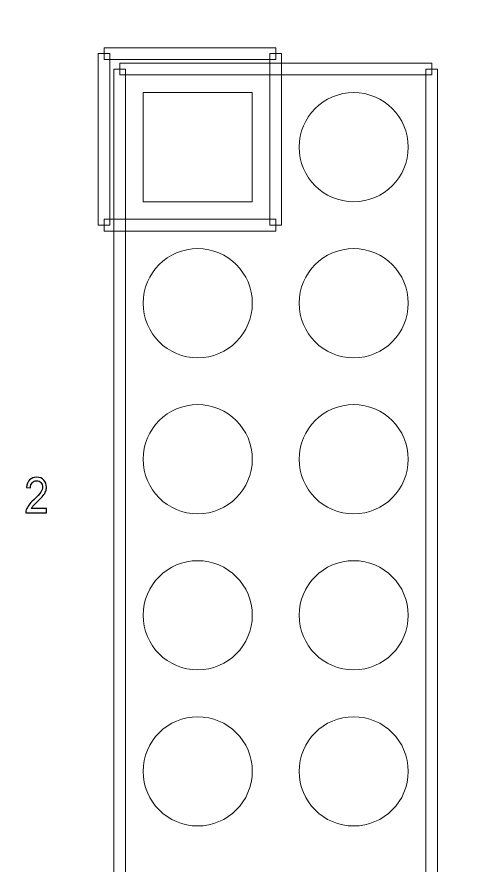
# Model space of a CAD drawing. Header units: millimetres. Extents: x -62 to 58, y -47 to 48.
# Drawn here: x -30.88 to -24.94, y 14.94 to 25.81 of the extents above; entities that cross this region are included whole.
import ezdxf

# ---------------------------------------------------------------- set-up
doc = ezdxf.new("R2010")
doc.units = ezdxf.units.MM
doc.header["$MEASUREMENT"] = 0
for name, color, linetype in [('BG_OUTLINE', 7, 'Continuous'), ('PG_SILKSCREEN_TOP', 7, 'Continuous'), ('PIN_SOLDERMASK_TOP', 7, 'Continuous'), ('RD_SILKSCREEN_TOP', 7, 'Continuous')]:
    doc.layers.add(name, color=color, linetype=linetype)

msp = doc.modelspace()

# ---------------------------------------------------------------- linework, layer by layer
at = {"layer": 'BG_OUTLINE', "lineweight": 9}
msp.add_open_spline([(-39.9999, -35.8165), (-39.9999, -35.8165), (-39.9999, 34.1833), (-39.9999, 34.1833), (-39.9999, 34.1833), (-39.9999, 34.1833), (39.9999, 34.1833), (39.9999, 34.1833), (39.9999, 34.1833), (39.9999, 34.1833), (39.9999, -35.8165), (39.9999, -35.8165), (39.9999, -35.8165), (39.9999, -35.8165), (-39.9999, -35.8165), (-39.9999, -35.8165)], degree=3, knots=[0, 0, 0, 0, 0.25, 0.25, 0.25, 0.25, 0.5, 0.5, 0.5, 0.5, 0.75, 0.75, 0.75, 0.75, 1, 1, 1, 1], dxfattribs=at)
at = {"layer": 'PG_SILKSCREEN_TOP', "lineweight": 9}
for points in [[(-29.6839, 23.143), (-29.6839, 23.143), (-29.834, 23.143), (-29.834, 23.143), (-29.834, 23.143), (-29.834, 23.143), (-29.834, 25.343), (-29.834, 25.343), (-29.834, 25.343), (-29.834, 25.343), (-29.6839, 25.343), (-29.6839, 25.343), (-29.6839, 25.343), (-29.6839, 25.343), (-29.6839, 23.143), (-29.6839, 23.143)], [(-29.7589, 25.2679), (-29.7589, 25.2679), (-29.7589, 25.418), (-29.7589, 25.418), (-29.7589, 25.418), (-29.7589, 25.418), (-27.559, 25.418), (-27.559, 25.418), (-27.559, 25.418), (-27.559, 25.418), (-27.559, 25.2679), (-27.559, 25.2679), (-27.559, 25.2679), (-27.559, 25.2679), (-29.7589, 25.2679), (-29.7589, 25.2679)], [(-27.634, 25.343), (-27.634, 25.343), (-27.4839, 25.343), (-27.4839, 25.343), (-27.4839, 25.343), (-27.4839, 25.343), (-27.4839, 23.143), (-27.4839, 23.143), (-27.4839, 23.143), (-27.4839, 23.143), (-27.634, 23.143), (-27.634, 23.143), (-27.634, 23.143), (-27.634, 23.143), (-27.634, 25.343), (-27.634, 25.343)], [(-25.559, 25.218), (-25.559, 25.218), (-25.559, 25.0679), (-25.559, 25.0679), (-25.559, 25.0679), (-25.559, 25.0679), (-29.5589, 25.0679), (-29.5589, 25.0679), (-29.5589, 25.0679), (-29.5589, 25.0679), (-29.5589, 25.218), (-29.5589, 25.218), (-29.5589, 25.218), (-29.5589, 25.218), (-25.559, 25.218), (-25.559, 25.218)], [(-29.634, 25.143), (-29.634, 25.143), (-29.4839, 25.143), (-29.4839, 25.143), (-29.4839, 25.143), (-29.4839, 25.143), (-29.4839, -18.857), (-29.4839, -18.857), (-29.4839, -18.857), (-29.4839, -18.857), (-29.634, -18.857), (-29.634, -18.857), (-29.634, -18.857), (-29.634, -18.857), (-29.634, 25.143), (-29.634, 25.143)], [(-25.4839, -18.857), (-25.4839, -18.857), (-25.634, -18.857), (-25.634, -18.857), (-25.634, -18.857), (-25.634, -18.857), (-25.634, 25.143), (-25.634, 25.143), (-25.634, 25.143), (-25.634, 25.143), (-25.4839, 25.143), (-25.4839, 25.143), (-25.4839, 25.143), (-25.4839, 25.143), (-25.4839, -18.857), (-25.4839, -18.857)], [(-27.559, 23.218), (-27.559, 23.218), (-27.559, 23.068), (-27.559, 23.068), (-27.559, 23.068), (-27.559, 23.068), (-29.7589, 23.068), (-29.7589, 23.068), (-29.7589, 23.068), (-29.7589, 23.068), (-29.7589, 23.218), (-29.7589, 23.218), (-29.7589, 23.218), (-29.7589, 23.218), (-27.559, 23.218), (-27.559, 23.218)]]:
    msp.add_open_spline(points, degree=3, knots=[0, 0, 0, 0, 0.25, 0.25, 0.25, 0.25, 0.5, 0.5, 0.5, 0.5, 0.75, 0.75, 0.75, 0.75, 1, 1, 1, 1], dxfattribs=at)
at = {"layer": 'PIN_SOLDERMASK_TOP', "lineweight": 9}
for points in [[(-29.2589, 24.843), (-29.2589, 24.843), (-27.8589, 24.843), (-27.8589, 24.843), (-27.8589, 24.843), (-27.8589, 24.843), (-27.8589, 23.443), (-27.8589, 23.443), (-27.8589, 23.443), (-27.8589, 23.443), (-29.2589, 23.443), (-29.2589, 23.443), (-29.2589, 23.443), (-29.2589, 23.443), (-29.2589, 24.843), (-29.2589, 24.843)], [(-25.859, 24.143), (-25.859, 24.5296), (-26.1724, 24.843), (-26.559, 24.843), (-26.559, 24.843), (-26.9455, 24.843), (-27.2589, 24.5296), (-27.259, 24.143), (-27.259, 24.143), (-27.259, 23.7564), (-26.9456, 23.443), (-26.559, 23.443), (-26.559, 23.443), (-26.1724, 23.443), (-25.859, 23.7564), (-25.859, 24.143)], [(-27.8589, 22.143), (-27.8589, 22.5296), (-28.1723, 22.843), (-28.5589, 22.843), (-28.5589, 22.843), (-28.9455, 22.843), (-29.2589, 22.5296), (-29.2589, 22.143), (-29.2589, 22.143), (-29.2589, 21.7564), (-28.9455, 21.443), (-28.559, 21.443), (-28.559, 21.443), (-28.1724, 21.443), (-27.859, 21.7564), (-27.8589, 22.143)], [(-25.859, 22.143), (-25.859, 22.5296), (-26.1724, 22.843), (-26.559, 22.843), (-26.559, 22.843), (-26.9455, 22.843), (-27.2589, 22.5296), (-27.259, 22.143), (-27.259, 22.143), (-27.259, 21.7564), (-26.9456, 21.443), (-26.559, 21.443), (-26.559, 21.443), (-26.1724, 21.443), (-25.859, 21.7564), (-25.859, 22.143)], [(-27.8589, 20.1429), (-27.8589, 20.5295), (-28.1723, 20.8429), (-28.5589, 20.8429), (-28.5589, 20.8429), (-28.9455, 20.8429), (-29.2589, 20.5295), (-29.2589, 20.1429), (-29.2589, 20.1429), (-29.2589, 19.7563), (-28.9455, 19.4429), (-28.559, 19.4429), (-28.559, 19.4429), (-28.1724, 19.4429), (-27.859, 19.7563), (-27.8589, 20.1429)], [(-25.859, 20.1429), (-25.859, 20.5295), (-26.1724, 20.8429), (-26.559, 20.8429), (-26.559, 20.8429), (-26.9455, 20.8429), (-27.2589, 20.5295), (-27.259, 20.1429), (-27.259, 20.1429), (-27.259, 19.7563), (-26.9456, 19.4429), (-26.559, 19.4429), (-26.559, 19.4429), (-26.1724, 19.4429), (-25.859, 19.7563), (-25.859, 20.1429)], [(-27.8589, 18.1429), (-27.8589, 18.5295), (-28.1723, 18.8429), (-28.5589, 18.8429), (-28.5589, 18.8429), (-28.9455, 18.8429), (-29.2589, 18.5295), (-29.2589, 18.1429), (-29.2589, 18.1429), (-29.2589, 17.7563), (-28.9455, 17.4429), (-28.559, 17.4429), (-28.559, 17.4429), (-28.1724, 17.4429), (-27.859, 17.7563), (-27.8589, 18.1429)], [(-25.859, 18.1429), (-25.859, 18.5295), (-26.1724, 18.8429), (-26.559, 18.8429), (-26.559, 18.8429), (-26.9455, 18.8429), (-27.2589, 18.5295), (-27.259, 18.1429), (-27.259, 18.1429), (-27.259, 17.7563), (-26.9456, 17.4429), (-26.559, 17.4429), (-26.559, 17.4429), (-26.1724, 17.4429), (-25.859, 17.7563), (-25.859, 18.1429)], [(-27.8589, 16.1429), (-27.8589, 16.5295), (-28.1723, 16.8429), (-28.5589, 16.8429), (-28.5589, 16.8429), (-28.9455, 16.8429), (-29.2589, 16.5295), (-29.2589, 16.1429), (-29.2589, 16.1429), (-29.2589, 15.7563), (-28.9455, 15.4429), (-28.559, 15.4429), (-28.559, 15.4429), (-28.1724, 15.4429), (-27.859, 15.7563), (-27.8589, 16.1429)], [(-25.859, 16.1429), (-25.859, 16.5295), (-26.1724, 16.8429), (-26.559, 16.8429), (-26.559, 16.8429), (-26.9455, 16.8429), (-27.2589, 16.5295), (-27.259, 16.1429), (-27.259, 16.1429), (-27.259, 15.7563), (-26.9456, 15.4429), (-26.559, 15.4429), (-26.559, 15.4429), (-26.1724, 15.4429), (-25.859, 15.7563), (-25.859, 16.1429)]]:
    msp.add_open_spline(points, degree=3, knots=[0, 0, 0, 0, 0.25, 0.25, 0.25, 0.25, 0.5, 0.5, 0.5, 0.5, 0.75, 0.75, 0.75, 0.75, 1, 1, 1, 1], dxfattribs=at)
at = {"layer": 'RD_SILKSCREEN_TOP', "color": 142}
msp.add_open_spline([(-30.4975, 19.5101), (-30.4975, 19.5101), (-30.4975, 19.4564), (-30.4975, 19.4564), (-30.4975, 19.4564), (-30.4975, 19.4564), (-30.7618, 19.4564), (-30.7618, 19.4564), (-30.7618, 19.4564), (-30.7623, 19.4698), (-30.7603, 19.4828), (-30.7562, 19.4951), (-30.7562, 19.4951), (-30.7495, 19.5157), (-30.7387, 19.5358), (-30.7239, 19.5557), (-30.7239, 19.5557), (-30.7089, 19.5755), (-30.6875, 19.5984), (-30.6596, 19.6245), (-30.6596, 19.6245), (-30.6161, 19.665), (-30.5867, 19.6971), (-30.5714, 19.7208), (-30.5714, 19.7208), (-30.5562, 19.7444), (-30.5485, 19.7668), (-30.5485, 19.7879), (-30.5485, 19.7879), (-30.5485, 19.81), (-30.5555, 19.8286), (-30.5694, 19.8439), (-30.5694, 19.8439), (-30.5834, 19.859), (-30.6015, 19.8666), (-30.6238, 19.8666), (-30.6238, 19.8666), (-30.6475, 19.8666), (-30.6664, 19.8586), (-30.6805, 19.8424), (-30.6805, 19.8424), (-30.6948, 19.8263), (-30.702, 19.804), (-30.7022, 19.7755), (-30.7022, 19.7755), (-30.7022, 19.7755), (-30.7527, 19.7813), (-30.7527, 19.7813), (-30.7527, 19.7813), (-30.7491, 19.8242), (-30.7361, 19.8568), (-30.7136, 19.8792), (-30.7136, 19.8792), (-30.6911, 19.9016), (-30.6607, 19.9129), (-30.6227, 19.9129), (-30.6227, 19.9129), (-30.5843, 19.9129), (-30.554, 19.9007), (-30.5316, 19.8766), (-30.5316, 19.8766), (-30.5092, 19.8523), (-30.498, 19.8224), (-30.498, 19.7866), (-30.498, 19.7866), (-30.498, 19.7684), (-30.5012, 19.7505), (-30.5078, 19.7329), (-30.5078, 19.7329), (-30.5144, 19.7154), (-30.5253, 19.6969), (-30.5405, 19.6775), (-30.5405, 19.6775), (-30.5556, 19.658), (-30.5809, 19.6313), (-30.6162, 19.5975), (-30.6162, 19.5975), (-30.6457, 19.5693), (-30.6645, 19.5503), (-30.6729, 19.5402), (-30.6729, 19.5402), (-30.6813, 19.5303), (-30.6882, 19.5202), (-30.6937, 19.5101), (-30.6937, 19.5101), (-30.6937, 19.5101), (-30.4975, 19.5101), (-30.4975, 19.5101)], degree=3, knots=[0, 0, 0, 0, 0.0454545, 0.0454545, 0.0454545, 0.0454545, 0.0909091, 0.0909091, 0.0909091, 0.0909091, 0.1363636, 0.1363636, 0.1363636, 0.1363636, 0.1818182, 0.1818182, 0.1818182, 0.1818182, 0.2272727, 0.2272727, 0.2272727, 0.2272727, 0.2727273, 0.2727273, 0.2727273, 0.2727273, 0.3181818, 0.3181818, 0.3181818, 0.3181818, 0.3636364, 0.3636364, 0.3636364, 0.3636364, 0.4090909, 0.4090909, 0.4090909, 0.4090909, 0.4545455, 0.4545455, 0.4545455, 0.4545455, 0.5, 0.5, 0.5, 0.5, 0.5454545, 0.5454545, 0.5454545, 0.5454545, 0.5909091, 0.5909091, 0.5909091, 0.5909091, 0.6363636, 0.6363636, 0.6363636, 0.6363636, 0.6818182, 0.6818182, 0.6818182, 0.6818182, 0.7272727, 0.7272727, 0.7272727, 0.7272727, 0.7727273, 0.7727273, 0.7727273, 0.7727273, 0.8181818, 0.8181818, 0.8181818, 0.8181818, 0.8636364, 0.8636364, 0.8636364, 0.8636364, 0.9090909, 0.9090909, 0.9090909, 0.9090909, 0.9545455, 0.9545455, 0.9545455, 0.9545455, 1, 1, 1, 1], dxfattribs=at)

doc.saveas('drawing.dxf')
